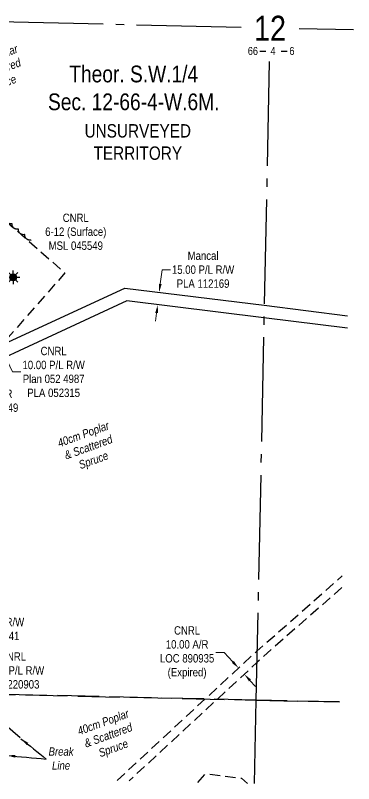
# Model space of a CAD drawing. Extents: x 403800 to 405641, y 6061258 to 6063951.
# Drawn here: x 405219 to 405624, y 6061258 to 6062177 of the extents above; entities that cross this region are included whole.
import ezdxf
from ezdxf.enums import TextEntityAlignment as Align

# ---------------------------------------------------------------- set-up
doc = ezdxf.new("R2010")
doc.units = 0
doc.header["$LTSCALE"] = 5
doc.header["$PDSIZE"] = 0.5
for name, pattern in [('0', [1, 1, 0]), ('foc-ACCESSROAD', [3.75, 2.5, -1.25]), ('foc-QUARTERLINE', [33, 25, -3, 2, -3]), ('foc-UNSURVEYED', [12.5, 10, -2.5])]:
    doc.linetypes.add(name, pattern=pattern)
doc.layers.get('Defpoints').update_dxf_attribs({"color": 9})
for name, color, linetype in [('10', 1, 'Continuous'), ('9', 3, 'Continuous'), ('C-SYMBOL', 7, 'Continuous'), ('F-AR', 190, 'foc-ACCESSROAD'), ('F-RW', 190, 'Continuous'), ('F-WS', 190, 'foc-ACCESSROAD'), ('F-WS-S', 8, 'Continuous'), ('L-QSEC', 8, 'foc-QUARTERLINE'), ('L-SECLBL', 7, 'Continuous'), ('L-UNS-T', 3, 'Continuous'), ('L-USEC', 7, 'foc-UNSURVEYED'), ('T-BUSH', 110, '0'), ('T-BUSH-T', 110, 'Continuous'), ('T-SLOPE', 48, 'Continuous')]:
    doc.layers.add(name, color=color, linetype=linetype)
for name, color, linetype, lineweight in [('C-RW-T', 13, 'Continuous', 9), ('F-AR-T', 190, 'Continuous', 9), ('F-RW-T', 190, 'Continuous', 9), ('F-WS-T', 190, 'Continuous', 9), ('T-TEXT', 48, 'Continuous', 18)]:
    doc.layers.add(name, color=color, linetype=linetype, lineweight=lineweight)
doc.styles.add('175L', font='ARIALN.TTF', dxfattribs={"height": 20})
doc.styles.add('80CG', font='ARIALN.TTF', dxfattribs={"height": 10})
doc.styles.add('80L', font='ARIALN.TTF', dxfattribs={"height": 10})
doc.styles.add('80LS', font='ARIALNI.TTF', dxfattribs={"height": 10})
doc.styles.add('SIMPLEX', font='ARIALN.TTF')
doc.dimstyles.new('Compass 5 000', dxfattribs={"dimscale": 5, "dimtxt": 9, "dimasz": 2, "dimexe": 0.2, "dimexo": 0.0625, "dimgap": 0.5, "dimtad": 0, "dimtih": 1, "dimtoh": 1, "dimzin": 0, "dimdsep": 46, "dimtxsty": '80CG', "dimcen": 0.1, "dimse1": 1, "dimse2": 1, "dimclrd": 256, "dimclrt": 256, "dimaunit": 1, "dimadec": 4, "dimazin": 0, "dimtfac": 0.06, "dimtofl": 0, "dimtmove": 0, "dimatfit": 1, "dimfxl": 0.2, "dimtolj": 1, "dimtzin": 0, "dimlwd": -1, "dimarcsym": 0})

# ---------------------------------------------------------------- blocks, each defined once
blk = doc.blocks.new('L-SECLBL')
at = {"layer": '9', "color": 7}
for p, q in [((-5.08, -27.83), (-12.29, -27.83)), ((20.7, -27.83), (13.5, -27.83))]:
    blk.add_line(p, q, dxfattribs=at)
at = {"layer": '10', "color": 2, "style": 'SIMPLEX'}
blk.add_attdef('SEC', text='', height=30, dxfattribs=at).set_placement((0, 0), align=Align.MIDDLE)
at = {"layer": '10', "color": 5, "style": '80L'}
blk.add_attdef('TWP', text='', height=9.5, dxfattribs=at).set_placement((-14.43, -27.37), align=Align.MIDDLE_RIGHT)
blk.add_attdef('RGE', text='', height=9.5, dxfattribs=at).set_placement((3.62, -27.37), align=Align.MIDDLE_CENTER)
blk.add_attdef('MER', text='', height=9.5, dxfattribs=at).set_placement((23.17, -27.37), align=Align.MIDDLE_LEFT)
blk = doc.blocks.new('*D434')
at = {"layer": 'C-RW-T', "transparency": 16777216}
for p, q in [((405121.85, 6061445.25), (405153.01, 6061451.08)), ((405082.39, 6061437.87), (405072.56, 6061436.03))]:
    blk.add_line(p, q, dxfattribs=at)
for points in [[(405121.54, 6061446.89), (405122.16, 6061443.61), (405112.02, 6061443.41)], [(405082.09, 6061439.51), (405082.7, 6061436.23), (405092.22, 6061439.71)]]:
    blk.add_solid(points, dxfattribs=at)
at = {"layer": 'Defpoints', "color": 0, "transparency": 16777216}
for p in [(405090.3, 6061449.99), (405110.1, 6061453.69), (405112.02, 6061443.41)]:
    blk.add_point(p, dxfattribs=at)
at = {"layer": 'C-RW-T', "transparency": 16777216, "insert": (405192.55, 6061451.08), "char_height": 10, "attachment_point": 5, "style": '80CG'}
blk.add_mtext('\\A1;Veren\\P20.00 P/L R/W\\PPLA 170041', dxfattribs=at)
blk = doc.blocks.new('*D435')
at = {"layer": 'Defpoints', "color": 0, "transparency": 16777216}
for p in [(405195.04, 6061803.21), (405203.45, 6061785.06), (405132.92, 6061752.4)]:
    blk.add_point(p, dxfattribs=at)
at = {"layer": 'F-AR-T', "transparency": 16777216}
for p, q in [((405120.32, 6061779.62), (405116.11, 6061788.69)), ((405137.13, 6061743.32), (405145.98, 6061724.21)), ((405145.98, 6061724.21), (405155.98, 6061724.21))]:
    blk.add_line(p, q, dxfattribs=at)
for points in [[(405121.83, 6061780.32), (405118.8, 6061778.92), (405124.52, 6061770.54)], [(405138.64, 6061744.02), (405135.61, 6061742.62), (405132.92, 6061752.4)]]:
    blk.add_solid(points, dxfattribs=at)
at = {"layer": 'F-AR-T', "transparency": 16777216, "insert": (405190.28, 6061724.21), "char_height": 10, "attachment_point": 5, "style": '80CG'}
blk.add_mtext('\\A1;CNRL\\P20.00 A/R\\PMSL 045549', dxfattribs=at)
blk = doc.blocks.new('*D436')
at = {"layer": 'Defpoints', "color": 0, "transparency": 16777216}
for p in [(405486.1, 6061396), (405472, 6061382.92), (405478.79, 6061375.59)]:
    blk.add_point(p, dxfattribs=at)
at = {"layer": 'F-AR-T', "transparency": 16777216}
for p, q in [((405468.89, 6061414.56), (405458.89, 6061414.56)), ((405479.3, 6061403.33), (405468.89, 6061414.56)), ((405499.7, 6061381.33), (405506.49, 6061374))]:
    blk.add_line(p, q, dxfattribs=at)
for points in [[(405480.52, 6061404.46), (405478.08, 6061402.2), (405486.1, 6061396)], [(405500.92, 6061382.46), (405498.47, 6061380.2), (405492.9, 6061388.66)]]:
    blk.add_solid(points, dxfattribs=at)
at = {"layer": 'F-AR-T', "transparency": 16777216, "insert": (405424.56, 6061414.56), "char_height": 10, "attachment_point": 5, "style": '80CG'}
blk.add_mtext('\\A1;CNRL\\P10.00 A/R\\PLOC 890935\\P(Expired)', dxfattribs=at)
blk = doc.blocks.new('*D438')
at = {"layer": 'Defpoints', "color": 0, "transparency": 16777216}
for p in [(405412.42, 6061843.08), (405389.39, 6061830.82), (405410.57, 6061828.2)]:
    blk.add_point(p, dxfattribs=at)
at = {"layer": 'F-RW-T', "transparency": 16777216}
for p, q in [((405392.46, 6061855.63), (405394.58, 6061872.71)), ((405394.58, 6061872.71), (405404.58, 6061872.71)), ((405388.16, 6061820.9), (405386.93, 6061810.98))]:
    blk.add_line(p, q, dxfattribs=at)
for points in [[(405390.81, 6061855.83), (405394.11, 6061855.42), (405391.23, 6061845.71)], [(405386.5, 6061821.11), (405389.81, 6061820.7), (405389.39, 6061830.82)]]:
    blk.add_solid(points, dxfattribs=at)
at = {"layer": 'F-RW-T', "transparency": 16777216, "insert": (405443.66, 6061872.71), "char_height": 10, "attachment_point": 5, "style": '80CG'}
blk.add_mtext('\\A1;Mancal\\P15.00 P/L R/W\\PPLA 112169', dxfattribs=at)
blk = doc.blocks.new('*D440')
at = {"layer": 'Defpoints', "color": 0, "transparency": 16777216}
for p in [(405139.64, 6061404.48), (405154.38, 6061407.24), (405157.7, 6061389.47)]:
    blk.add_point(p, dxfattribs=at)
at = {"layer": 'F-RW-T', "transparency": 16777216}
for p, q in [((405167.53, 6061391.31), (405177.36, 6061393.15)), ((405133.13, 6061384.88), (405123.3, 6061383.04))]:
    blk.add_line(p, q, dxfattribs=at)
for points in [[(405167.22, 6061392.95), (405167.84, 6061389.68), (405157.7, 6061389.47)], [(405132.83, 6061386.52), (405133.44, 6061383.24), (405142.96, 6061386.72)]]:
    blk.add_solid(points, dxfattribs=at)
at = {"layer": 'F-RW-T', "transparency": 16777216, "insert": (405216.45, 6061393.15), "char_height": 10, "attachment_point": 5, "style": '80CG'}
blk.add_mtext('\\A1;CNRL\\P15.00 P/L R/W\\PPLA 220903', dxfattribs=at)
blk = doc.blocks.new('GAS')
h = blk.add_hatch(color=255)
h.dxf.hatch_style = 1
edge = h.paths.add_edge_path()
edge.add_arc((0, 0), 0.9, 0, 360)
for p, q in [((-0.81, 0), (-1.62, 0)), ((-0.57, 0.57), (-1.14, 1.14)), ((0, 0.81), (0, 1.62)), ((0.57, 0.57), (1.14, 1.14)), ((1.62, 0), (0.81, 0)), ((-0.57, -0.57), (-1.14, -1.14)), ((0, -0.81), (0, -1.62)), ((1.14, -1.14), (0.57, -0.57))]:
    blk.add_line(p, q)
blk.add_circle((0, 0), 0.8)
blk = doc.blocks.new('*D469')
at = {"layer": 'Defpoints', "color": 0, "transparency": 16777216}
for p in [(405198.48, 6061788.28), (405202.59, 6061779.17), (405202.68, 6061779.21)]:
    blk.add_point(p, dxfattribs=at)
at = {"layer": 'F-RW-T', "transparency": 16777216}
for p, q in [((405194.19, 6061797.32), (405189.99, 6061806.39)), ((405206.79, 6061770.1), (405215.93, 6061750.36)), ((405215.93, 6061750.36), (405225.93, 6061750.36))]:
    blk.add_line(p, q, dxfattribs=at)
for points in [[(405195.7, 6061798.02), (405192.68, 6061796.62), (405198.39, 6061788.24)], [(405208.31, 6061770.8), (405205.28, 6061769.4), (405202.59, 6061779.17)]]:
    blk.add_solid(points, dxfattribs=at)
at = {"layer": 'F-RW-T', "transparency": 16777216, "insert": (405265.02, 6061750.36), "char_height": 10, "attachment_point": 5, "style": '80CG'}
blk.add_mtext('\\A1;\\A1;CNRL\\P10.00 P/L R/W\\PPlan 052 4987\\PPLA 052315', dxfattribs=at)

msp = doc.modelspace()

# ---------------------------------------------------------------- linework, layer by layer
at = {"layer": 'F-AR', "flags": 128}
for points in [[(405340.921, 6061261.423), (405446.226, 6061359.035), (405507.83, 6061416.141), (405508.13, 6061416.405), (405610.018, 6061506.247)], [(405609.727, 6061492.339), (405514.523, 6061408.71), (405507.84, 6061402.516), (405460.587, 6061358.713), (405355.28, 6061261.101)]]:
    msp.add_lwpolyline(points, dxfattribs=at)
at = {"layer": 'F-RW'}
msp.add_lwpolyline([(405616.203, 6061802.618), (405516.456, 6061815.023), (405352.613, 6061835.398), (405077.389, 6061707.981), (405063.773, 6061701.678), (405071.148, 6061662.095), (405051.494, 6061658.434), (405036.752, 6061655.687), (405029.872, 6061654.401), (405028.957, 6061659.319), (405035.835, 6061660.613), (405050.577, 6061663.358), (405058.435, 6061664.821), (405051.14, 6061703.99), (405054.572, 6061710.635), (405058.994, 6061712.682), (405072.608, 6061718.986), (405211.158, 6061783.137), (405210.987, 6061786.353), (405350.206, 6061850.807), (405516.771, 6061830.093), (405616.518, 6061817.689)], dxfattribs=at)
at = {"layer": 'F-WS', "flags": 128}
msp.add_lwpolyline([(405051.205, 6061714.617), (405043.722, 6061700.138), (405042.18, 6061708.421), (405041.908, 6061709.921), (405032.636, 6061722.08), (405036.737, 6061729.958), (405049.022, 6061735.642), (405062.639, 6061741.941), (405189.557, 6061800.659), (405130.844, 6061852.185), (405203.393, 6061934.853), (405278.547, 6061868.9), (405210.716, 6061791.607), (405205.997, 6061786.231), (405070.608, 6061723.594), (405056.991, 6061717.294), (405051.205, 6061714.617)], close=True, dxfattribs=at)
msp.add_lwpolyline([(405437.416, 6061259.253), (405446.712, 6061269.505), (405489.761, 6061264.208), (405496.698, 6061257.92)], dxfattribs=at)
at = {"layer": 'L-QSEC'}
for p, q in [((405489.183, 6062162.62), (404954.812, 6062174.644)), ((405623.654, 6062159.594), (405558.444, 6062161.061)), ((405522.865, 6062121.84), (405506.903, 6061357.675)), ((405506.903, 6061357.675), (405504.817, 6061257.737))]:
    msp.add_line(p, q, dxfattribs=at)
at = {"layer": 'L-USEC'}
for p, q in [((405506.903, 6061357.675), (405106.345, 6061366.684)), ((405106.345, 6061366.684), (405506.903, 6061357.675)), ((405606.87, 6061355.427), (405506.903, 6061357.675)), ((405506.903, 6061357.675), (405606.87, 6061355.427))]:
    msp.add_line(p, q, dxfattribs=at)
at = {"layer": 'T-BUSH', "flags": 128}
msp.add_lwpolyline([(405238.108, 6061908.292, -0.5205671), (405230.501, 6061914.777, -0.5205671), (405222.894, 6061921.261, -0.5205671), (405215.287, 6061927.746, -0.5205671), (405207.679, 6061934.23, -0.5205671), (405200.496, 6061932.99, -0.5205671), (405193.643, 6061925.712, -0.5205671), (405186.791, 6061918.435, -0.5205671), (405179.938, 6061911.157, -0.5205671), (405173.085, 6061903.88, -0.5205671), (405166.233, 6061896.603, -0.5205671), (405159.38, 6061889.325, -0.5205671), (405151.607, 6061884.163, -0.5205671), (405141.611, 6061884.104, -0.5205671), (405131.615, 6061884.046, -0.5205671), (405121.684, 6061884.512, -0.5205671), (405112.005, 6061887.006, -0.5205671), (405102.751, 6061889.893, -0.5205671), (405101.048, 6061899.743, -0.1267242), (405098.703, 6061901.685, -0.1267242)], format="xyb", dxfattribs=at)
at = {"layer": 'T-SLOPE', "flags": 128}
msp.add_lwpolyline([(405122.109, 6061359.286), (405122.066, 6061359.253), (405142.006, 6061354.261), (405164.76, 6061348.706), (405198.301, 6061335.854), (405224.814, 6061312.953)], dxfattribs=at)

# ---------------------------------------------------------------- block references
at = {"layer": 'F-WS-S', "xscale": 4.997961600000137, "yscale": 4.997961600000137, "zscale": 4.997961600000137}
msp.add_blockref('GAS', (405216.662, 6061863.525), dxfattribs=at)
at = {"layer": 'L-SECLBL', "color": 6}
msp.add_blockref('L-SECLBL', (405523.701, 6062161.83), dxfattribs=at).add_auto_attribs({'SEC': '12', 'TWP': '66', 'RGE': '4', 'MER': '6'})

# ---------------------------------------------------------------- texts
at = {"layer": 'C-SYMBOL', "color": 3, "insert": (405360.754, 6062116.927), "char_height": 20, "width": 203.24229, "attachment_point": 2, "style": '175L'}
msp.add_mtext('Theor. S.W.1/4 \\PSec. 12-66-4-W.6M.', dxfattribs=at)
at = {"layer": 'F-WS-T', "insert": (405291.448, 6061939.831), "char_height": 9.99592, "attachment_point": 2, "rotation": 0.024768, "style": '80L'}
msp.add_mtext_dynamic_manual_height_columns('CNRL\\P6-12 (Surface)\\PMSL 045549', width=81.36452, gutter_width=50.02, heights=[0], dxfattribs=at)
at = {"layer": 'L-UNS-T', "color": 3, "insert": (405365.608, 6062025.417), "char_height": 16, "attachment_point": 5, "style": '80L'}
msp.add_mtext_dynamic_manual_height_columns('UNSURVEYED TERRITORY', width=126.41375, gutter_width=47.5, heights=[0], dxfattribs=at)
at = {"layer": 'T-BUSH-T', "insert": (405189.606, 6062131.398), "char_height": 9.99592, "width": 68.42918, "attachment_point": 2, "rotation": 20, "style": '80LS'}
msp.add_mtext('40cm Poplar\\P& Scattered Spruce', dxfattribs=at)
at = {"layer": 'T-BUSH-T', "color": 3, "char_height": 10, "attachment_point": 1, "rotation": 20, "style": '80L'}
for insert in [(405266.85, 6061669), (405290.576, 6061324.341)]:
    msp.add_mtext_dynamic_manual_height_columns('\\pi1.7985;{\\fArial Narrow|b0|i1|c0|p34;\\C256;40cm Poplar \\P\\pi4.4281;& Scattered \\P\\pi16.59;Spruce}', width=68.37881, gutter_width=45.038, heights=[0], dxfattribs=dict(at, insert=insert))
at = {"layer": 'T-TEXT', "insert": (405273.905, 6061301.131), "char_height": 10, "width": 30.63206, "attachment_point": 2, "style": '80LS'}
msp.add_mtext('Break \\PLine', dxfattribs=at)

# ---------------------------------------------------------------- dimensions: what is measured, and where the dimension line sits
at = {"layer": 'C-RW-T'}
dim = msp.add_linear_dim(base=(405112.02, 6061443.409), p1=(405090.298, 6061449.991), p2=(405110.096, 6061453.695), angle=10.59458, text='Veren\\P20.00 P/L R/W\\PPLA 170041', dimstyle='Compass 5 000', override={"dimtxt": 10}, dxfattribs=at)
dim.commit()
dim.dimension.update_dxf_attribs({"geometry": '*D434', "text_midpoint": (405192.554, 6061451.077), "dimtype": 161})
at = {"layer": 'F-AR-T'}
for base, p1, p2, angle, text, picture, middle in [((405132.923, 6061752.397), (405195.041, 6061803.208), (405203.446, 6061785.062), 294.852077, 'CNRL\\P20.00 A/R\\PMSL 045549', '*D435', (405190.277, 6061724.207)), ((405486.1, 6061395.998), (405478.794, 6061375.591), (405471.997, 6061382.924), 132.830284, 'CNRL\\P10.00 A/R\\PLOC 890935\\P(Expired)', '*D436', (405424.559, 6061414.559))]:
    dim = msp.add_linear_dim(base=base, p1=p1, p2=p2, angle=angle, text=text, dimstyle='Compass 5 000', dxfattribs=at)
    dim.commit()
    dim.dimension.update_dxf_attribs({"geometry": picture, "text_midpoint": middle, "dimtype": 161})
at = {"layer": 'F-RW-T'}
for base, p1, p2, angle, text, picture, middle in [((405389.386, 6061830.825), (405412.418, 6061843.08), (405410.574, 6061828.199), 262.936076, 'Mancal\\P15.00 P/L R/W\\PPLA 112169', '*D438', (405443.662, 6061872.708)), ((405157.701, 6061389.475), (405139.639, 6061404.479), (405154.377, 6061407.237), 10.599784, 'CNRL\\P15.00 P/L R/W\\PPLA 220903', '*D440', (405216.445, 6061393.154))]:
    dim = msp.add_linear_dim(base=base, p1=p1, p2=p2, angle=angle, text=text, dimstyle='Compass 5 000', override={"dimtxt": 10}, dxfattribs=at)
    dim.commit()
    dim.dimension.update_dxf_attribs({"geometry": picture, "text_midpoint": middle, "dimtype": 161})
dim = msp.add_linear_dim(base=(405202.593, 6061779.172), p1=(405198.481, 6061788.284), p2=(405202.682, 6061779.213), angle=294.845008, text='\\A1;CNRL\\P10.00 P/L R/W\\PPlan 052 4987\\PPLA 052315', dimstyle='Compass 5 000', dxfattribs=at)
dim.commit()
dim.dimension.update_dxf_attribs({"geometry": '*D469', "text_midpoint": (405265.018, 6061750.363), "dimtype": 161})

# ---------------------------------------------------------------- leaders
at = {"layer": 'T-TEXT', "path_type": 1}
for points in [[(405225.946, 6061311.523), (405256.062, 6061287.207)], [(405209.198, 6061291.401), (405256.062, 6061287.207)]]:
    msp.add_leader(points, dimstyle='Compass 5 000', override={"dimgap": 0.5, "dimtad": 0}, dxfattribs=at)

doc.saveas('drawing.dxf')
